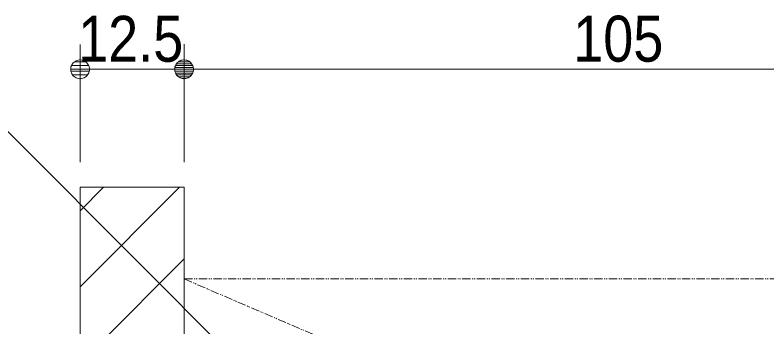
# Model space of a CAD drawing. Units: millimetres, scale not verified, with parts at other scales. Extents: x -4547 to 4547, y -2284 to 2284.
# Drawn here: x -2041.2 to -1589.4, y 411.7 to 598.9 of the extents above; entities that cross this region are included whole.
import ezdxf
from ezdxf.enums import TextEntityAlignment as Align

# ---------------------------------------------------------------- set-up
doc = ezdxf.new("R2010")
doc.units = ezdxf.units.MM
doc.header["$LTSCALE"] = 20
doc.linetypes.add('DOUBLE_CHAIN1', pattern=[8.8, 5, -1, 0.6, -0.6, 0.6, -1])
for name, color, linetype, lineweight in [('0-0_3一般', 7, 'Continuous', 9), ('0-2_0', 7, 'Continuous', 9), ('0-3_2寸法-1', 7, 'Continuous', 9), ('0-4_2寸法-3', 7, 'Continuous', 9)]:
    doc.layers.add(name, color=color, linetype=linetype, lineweight=lineweight)
doc.styles.add('ＭＳ Ｐゴシック', font='')
doc.styles.get('ＭＳ Ｐゴシック').set_extended_font_data('MS PGothic')

# ---------------------------------------------------------------- blocks, each defined once
blk = doc.blocks.new('_Dot')
at = {"layer": '0-2_0'}
for p, q in [((-10, 0), (-20, 0)), ((9.78, 2), (-9.78, 2)), ((7.99, 6), (-7.99, 6)), ((9.16, -3.98), (-9.16, -3.98)), ((6, -7.98), (-6, -7.98))]:
    blk.add_line(p, q, dxfattribs=at)
for points in [[(10, 0), (9.92, 1.25), (9.69, 2.49), (9.3, 3.68), (8.76, 4.82), (8.09, 5.88), (7.29, 6.85), (6.37, 7.71), (5.36, 8.44), (4.26, 9.05), (3.09, 9.51), (1.87, 9.82), (0.63, 9.98), (-0.63, 9.98), (-1.87, 9.82), (-3.09, 9.51), (-4.26, 9.05), (-5.36, 8.44), (-6.37, 7.71), (-7.29, 6.85), (-8.09, 5.88), (-8.76, 4.82), (-9.3, 3.68), (-9.69, 2.49), (-9.92, 1.25), (-10, 0), (0, 0)], [(-10, 0), (-9.92, -1.25), (-9.69, -2.49), (-9.3, -3.68), (-8.76, -4.82), (-8.09, -5.88), (-7.29, -6.85), (-6.37, -7.71), (-5.36, -8.44), (-4.26, -9.05), (-3.09, -9.51), (-1.87, -9.82), (-0.63, -9.98), (0.63, -9.98), (1.87, -9.82), (3.09, -9.51), (4.26, -9.05), (5.36, -8.44), (6.37, -7.71), (7.29, -6.85), (8.09, -5.88), (8.76, -4.82), (9.3, -3.68), (9.69, -2.49), (9.92, -1.25), (10, 0), (0, 0)]]:
    blk.add_lwpolyline(points, close=True, dxfattribs=at)
blk = doc.blocks.new('グループ-91')
at = {"layer": '0-0_3一般'}
for p, q in [((-13230.9, 9629.1), (-12950, 9910)), ((-13230.9, 8714.7), (-12035.6, 9910)), ((-13230.9, 7800.3), (-11980.9, 9050.3))]:
    blk.add_line(p, q, dxfattribs=at)
blk.add_lwpolyline([(-11980.9, 9910), (-11980.9, 3060), (-13230.9, 3060), (-13230.9, 9910)], close=True, dxfattribs=at)
blk = doc.blocks.new('グループ-92')
at = {"layer": '0-0_3一般', "linetype": 'DOUBLE_CHAIN1'}
for p, q in [((-13230.9, 3060), (-13230.9, 9910)), ((-11980.9, 9910), (-11980.9, 4310)), ((-11980.9, 8810), (-1480.9, 8810)), ((-11980.9, 8810), (-1480.9, 4310))]:
    blk.add_line(p, q, dxfattribs=at)
at = {"layer": '0-0_3一般'}
blk.add_blockref('グループ-91', (0, 0), dxfattribs=at)
blk = doc.blocks.new('グループ-98')
at = {"layer": '0-0_3一般'}
blk.add_blockref('グループ-92', (0, 0), dxfattribs=at)

msp = doc.modelspace()

# ---------------------------------------------------------------- linework, layer by layer
at = {"layer": '0-3_2寸法-1'}
for p, q in [((-2002.17, 510.5), (-2002.17, 581.32)), ((-1939.67, 510.5), (-1939.67, 581.37)), ((-1939.67, 510.5), (-1939.67, 581.32)), ((-1990.92, 566.32), (-1950.93, 566.32)), ((-1425.93, 566.37), (-1928.42, 566.37))]:
    msp.add_line(p, q, dxfattribs=at)
at = {"layer": '0-4_2寸法-3'}
msp.add_lwpolyline([(-2390.01, 583.04), (-2099.71, 583.04), (-1908.67, 392)], dxfattribs=at)

# ---------------------------------------------------------------- block references
at = {"layer": '0-0_3一般', "xscale": 0.05, "yscale": 0.05}
msp.add_blockref('グループ-98', (-1340.62, 0), dxfattribs=at)
at = {"layer": '0-3_2寸法-1', "xscale": 0.5627563, "yscale": 0.5627563, "rotation": 180}
for p in [(-2002.17, 566.32), (-1939.67, 566.37)]:
    msp.add_blockref('_Dot', p, dxfattribs=at)
at = {"layer": '0-3_2寸法-1', "xscale": 0.5627563, "yscale": 0.5627563}
msp.add_blockref('_Dot', (-1939.67, 566.32), dxfattribs=at)

# ---------------------------------------------------------------- texts
at = {"layer": '0-3_2寸法-1', "style": 'ＭＳ Ｐゴシック', "width": 0.9}
for s, p in [('12.5', (-2003.33, 562.6)), ('105', (-1705.84, 562.65))]:
    msp.add_text(s, height=27.57, dxfattribs=at).set_placement(p, align=Align.BOTTOM_LEFT)

doc.saveas('drawing.dxf')
